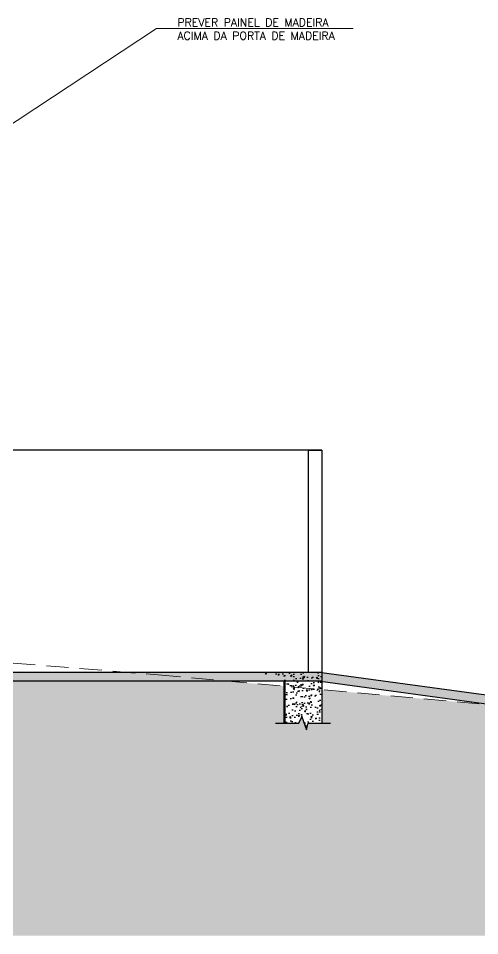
# Model space of a CAD drawing. Header units: inches. Extents: x 580771 to 672494, y 7715997 to 7829530.
# Drawn here: x 655001 to 655520, y 7717676 to 7718707 of the extents above; entities that cross this region are included whole.
import ezdxf

# ---------------------------------------------------------------- set-up
doc = ezdxf.new("R2010")
doc.units = ezdxf.units.IN
doc.header["$MEASUREMENT"] = 0
doc.linetypes.add('DASHED2', pattern=[0.375, 0.25, -0.125])
for name, color, linetype in [('02', 2, 'Continuous'), ('Block1', 1, 'Continuous'), ('NIVEL', 2, 'Continuous'), ('P01', 1, 'Continuous'), ('parede', 6, 'Continuous')]:
    doc.layers.add(name, color=color, linetype=linetype)
for name, color, linetype, lineweight in [('ARQ-06', 6, 'Continuous', 60), ('LINHAS FINAS', 1, 'Continuous', 9), ('MEIO_FIO', 7, 'Continuous', 0)]:
    doc.layers.add(name, color=color, linetype=linetype, lineweight=lineweight)
doc.styles.add('R80E50', font='romans.shx', dxfattribs={"height": 10})

msp = doc.modelspace()

# ---------------------------------------------------------------- hatches: boundary and pattern name
at = {"layer": 'Block1'}
h = msp.add_hatch(dxfattribs=at)
h.set_pattern_fill('EARTH', color=256, scale=150, angle=45, style=0, double=1)
h.paths.add_polyline_path([(656263.099, 7717835.593), (655541.09, 7717934.609), (655342.269, 7717952.548), (655342.269, 7717914.881), (655327.12, 7717914.881), (655325.065, 7717907.455), (655319.67, 7717922.157), (655316.358, 7717914.881), (655300.287, 7717914.881), (655300.287, 7717956.336), (655237.851, 7717961.969), (654392.269, 7717961.969), (654392.269, 7717917.458), (654376.197, 7717917.458), (654372.886, 7717924.733), (654367.491, 7717910.031), (654365.436, 7717917.458), (654350.02, 7717917.458), (654350.02, 7717971.969), (654042.25, 7717971.969), (654042.25, 7717917.458), (654026.179, 7717917.458), (654022.868, 7717924.733), (654017.472, 7717910.031), (654015.418, 7717917.458), (654000.002, 7717917.458), (654000.002, 7717971.969), (653226.006, 7717971.969), (653226.006, 7717917.458), (653209.935, 7717917.458), (653206.623, 7717924.733), (653201.228, 7717910.031), (653199.173, 7717917.458), (653183.758, 7717917.458), (653183.758, 7717971.969), (652591.883, 7717971.969), (652591.883, 7717917.458), (652575.812, 7717917.458), (652572.501, 7717924.733), (652567.105, 7717910.031), (652565.051, 7717917.458), (652549.635, 7717917.458), (652549.635, 7717971.969), (651924.517, 7717971.969), (651924.517, 7717912.458), (651908.446, 7717912.458), (651905.134, 7717919.733), (651899.739, 7717905.031), (651897.684, 7717912.458), (651882.269, 7717912.458), (651882.269, 7717956.969), (651326.079, 7717956.969), (651326.079, 7717902.458), (651310.008, 7717902.458), (651306.697, 7717909.733), (651301.301, 7717895.031), (651299.247, 7717902.458), (651283.831, 7717902.458), (651283.831, 7717676), (656305.347, 7717676), (656305.347, 7717781.081), (656289.276, 7717781.081), (656285.965, 7717788.356), (656280.57, 7717773.655), (656278.515, 7717781.081), (656263.099, 7717781.081)])
at = {"layer": 'P01'}
h = msp.add_hatch(dxfattribs=at)
h.set_pattern_fill('AR-CONC', color=256, scale=2)
h.set_pattern_definition([(50, (0, 0), (14.345203652, -1.2550427), [1.5, -16.5]), (355, (0, 0), (-2.775026672, 15.043842674), [1.2, -13.2]), (100.45144446, (1.195, -0.105), (11.570176935, 13.78879982), [1.27480384, -14.02284224]), (46.1842, (0, 4), (21.344826613, -3.310385616), [2.25, -24.75]), (96.6356355, (1.779, 3.724), (18.693238913, 19.482372015), [1.91220684, -21.0342752]), (351.184164, (0, 4), (18.6932389, 19.482372005), [1.8, -19.80000002]), (21, (2, 3), (11.938141042, -8.052377813), [1.5, -16.5]), (326, (2, 3), (4.866306638, 14.5030009), [1.2, -13.2]), (71.45144474, (2.995, 2.329), (16.804447535, 6.450623056), [1.2748038, -14.02284224]), (37.5, (0, 0), (0.2431971063, 6.6578770766), [0, -13.04, 0, -13.4, 0, -13.25]), (7.5, (0, 0), (5.261390749, 7.8882342376), [0, -7.64, 0, -12.74, 0, -5.05]), (327.5, (-4.46, 0), (10.6764487234, -0.4510974347), [0, -5, 0, -15.6, 0, -20.7]), (317.5, (-6.46, 0), (11.663723387, 2.002099647), [0, -6.5, 0, -10.36, 0, -14.7])])
h.paths.add_polyline_path([(655342.269, 7717971.969), (655342.269, 7717961.875), (655541.09, 7717934.609), (655712.519, 7717919.142), (655802.188, 7717908.896)])
h.paths.add_polyline_path([(655342.269, 7717971.969), (655123.767, 7717971.969), (655158.355, 7717969.142), (655237.851, 7717961.969), (655341.586, 7717961.969), (655342.269, 7717961.875)])
h.paths.add_polyline_path([(655158.355, 7717969.142), (655123.767, 7717971.969), (654392.269, 7717971.969), (654392.269, 7717961.969), (655237.851, 7717961.969)])
h = msp.add_hatch(dxfattribs=at)
h.set_pattern_fill('AR-CONC', color=256, scale=2)
h.set_pattern_definition([(50, (-9647.222, -34878.213), (14.345203652, -1.2550427), [1.5, -16.5]), (355, (-9647.222, -34878.213), (-2.775026672, 15.043842674), [1.2, -13.2]), (100.45144446, (-9646.026, -34878.317), (11.570176935, 13.78879982), [1.27480384, -14.02284224]), (46.1842, (-9647.222, -34874.213), (21.344826613, -3.310385616), [2.25, -24.75]), (96.6356355, (-9645.443, -34874.489), (18.693238913, 19.482372015), [1.91220684, -21.0342752]), (351.184164, (-9647.222, -34874.213), (18.6932389, 19.482372005), [1.8, -19.80000002]), (21, (-9645.222, -34875.213), (11.938141042, -8.052377813), [1.5, -16.5]), (326, (-9645.222, -34875.213), (4.866306638, 14.5030009), [1.2, -13.2]), (71.45144474, (-9644.227, -34875.884), (16.804447535, 6.450623056), [1.2748038, -14.02284224]), (37.5, (-9647.222, -34878.2126), (0.2431971063, 6.6578770766), [0, -13.04, 0, -13.4, 0, -13.25]), (7.5, (-9647.222, -34878.213), (5.261390749, 7.8882342376), [0, -7.64, 0, -12.74, 0, -5.05]), (327.5, (-9651.682, -34878.2126), (10.6764487234, -0.4510974347), [0, -5, 0, -15.6, 0, -20.7]), (317.5, (-9653.682, -34878.213), (11.663723387, 2.002099647), [0, -6.5, 0, -10.36, 0, -14.7])])
h.paths.add_polyline_path([(655300.287, 7717967.569), (655264.912, 7717972.394), (655342.269, 7717971.968), (655342.269, 7717914.881), (655327.12, 7717914.881), (655325.065, 7717907.455), (655319.67, 7717922.157), (655316.358, 7717914.881), (655300.287, 7717914.881)])

# ---------------------------------------------------------------- linework, layer by layer
at = {"layer": 'ARQ-06'}
msp.add_line((655300.287, 7717961.969), (655300.287, 7717914.881), dxfattribs=at)
at = {"layer": 'Block1'}
msp.add_lwpolyline([(655290.155, 7717914.881), (655316.358, 7717914.881), (655319.67, 7717922.157), (655325.065, 7717907.455), (655327.12, 7717914.881), (655351.92, 7717914.881)], dxfattribs=at)
at = {"layer": 'LINHAS FINAS', "lineweight": 5}
msp.add_lwpolyline([(654392.269, 7718191.969), (655156.247, 7718695.798), (655377.603, 7718695.798)], dxfattribs=at)
at = {"layer": 'MEIO_FIO', "color": 2, "linetype": 'DASHED2', "ltscale": 100}
msp.add_lwpolyline([(651279.719, 7718201.681), (651955.145, 7718169.142), (653221.838, 7718119.142), (653848.674, 7718069.142), (654546.687, 7718019.142), (655158.355, 7717969.142), (655712.519, 7717919.142), (656150.097, 7717869.142), (656306.492, 7717841.769)], dxfattribs=at)
at = {"layer": 'NIVEL'}
msp.add_line((655342.269, 7718221.969), (654892.269, 7718221.969), dxfattribs=at)
at = {"layer": 'parede'}
for p, q in [((655327.125, 7718221.969), (655327.125, 7717971.969)), ((655327.125, 7718221.969), (655342.269, 7718221.969)), ((655342.269, 7718221.969), (655342.269, 7717914.881)), ((655342.269, 7717971.969), (654392.269, 7717971.969)), ((655342.269, 7717971.969), (656290.204, 7717841.969)), ((655341.586, 7717961.969), (654392.269, 7717961.969)), ((655340.91, 7717962.062), (656263.099, 7717835.593))]:
    msp.add_line(p, q, dxfattribs=at)

# ---------------------------------------------------------------- texts
at = {"layer": '02', "insert": (655179.888, 7718707.379), "char_height": 9, "width": 226.61284, "attachment_point": 1, "style": 'R80E50'}
msp.add_mtext('PREVER PAINEL DE MADEIRA\\PACIMA DA PORTA DE MADEIRA', dxfattribs=at)

doc.saveas('drawing.dxf')
